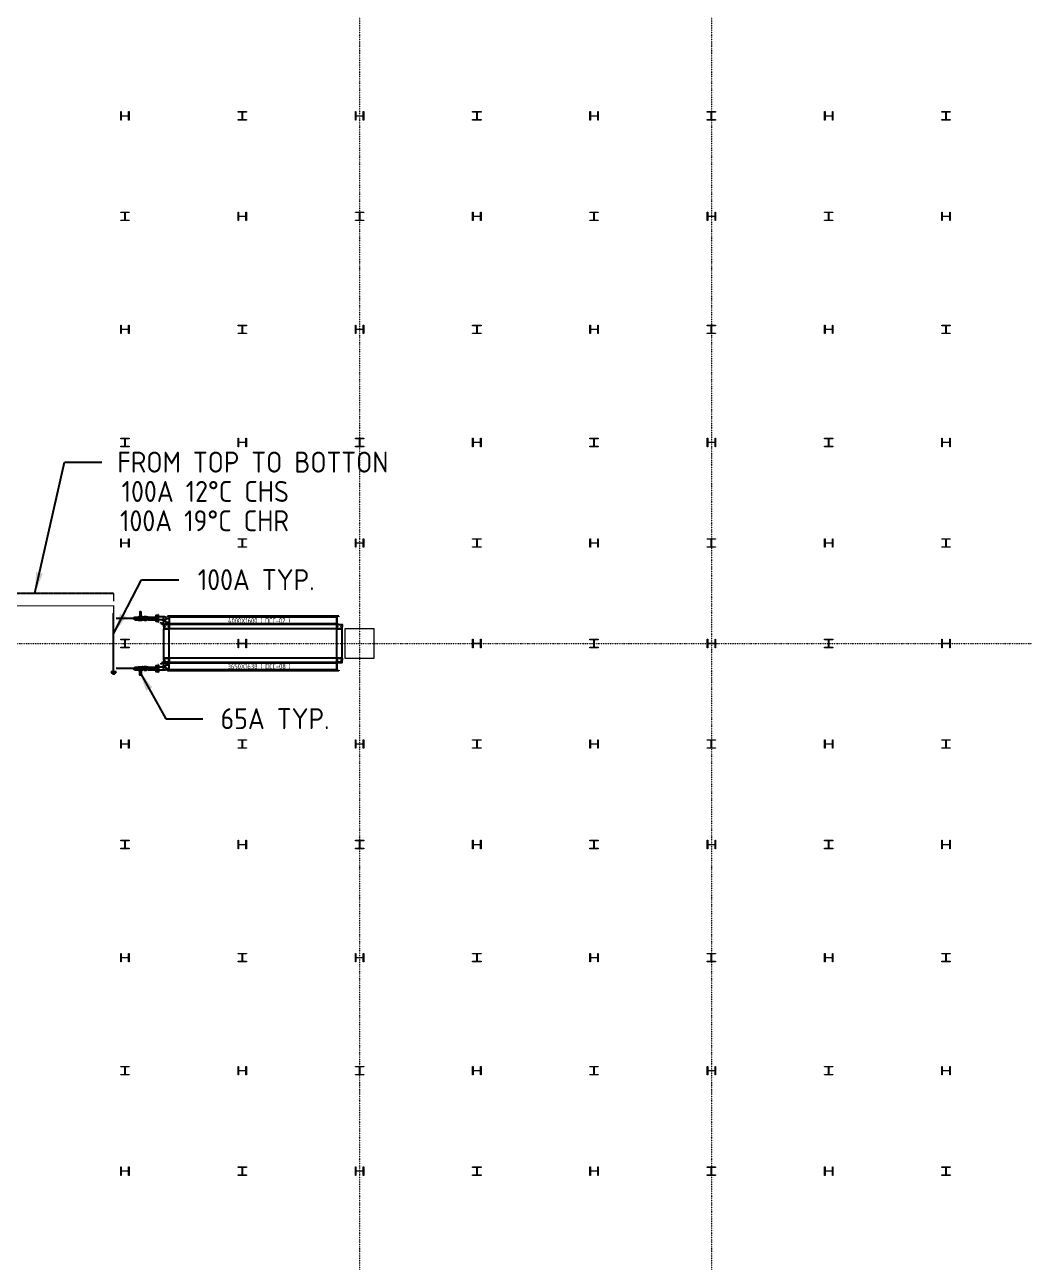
# Model space of a CAD drawing. Extents: x -32000 to 363140, y -29000 to 144266.
# Drawn here: x 151607 to 175468, y 15225 to 44775 of the extents above; entities that cross this region are included whole.
import ezdxf
from ezdxf.enums import TextEntityAlignment as Align

# ---------------------------------------------------------------- set-up
doc = ezdxf.new("R2010")
doc.units = 0
doc.header["$LTSCALE"] = 10
for name, pattern in [('H12PL25$0$JJP_三點線', [0.9, 0.3, -0.15, 0, -0.15, 0, -0.15, 0, -0.15]), ('XFM1P20-200k$0$CENTER', [2, 1.25, -0.25, 0.25, -0.25]), ('XFM1P20-200k$0$CENTER2', [1.125, 0.75, -0.125, 0.125, -0.125])]:
    doc.linetypes.add(name, pattern=pattern)
for name, color, linetype in [('H12PL25$0$S-COL', 252, 'Continuous'), ('H12PL25$0$S-GRID', 252, 'Continuous'), ('XFM1P20-200k$0$$0$M-PIPE-TEXT', 3, 'Continuous'), ('XFM1P20-200k$0$$0$M-PIPE-TEXT-ARROR', 91, 'Continuous'), ('XFM1P20-200k$0$M-PIPE-CHWR20', 110, 'Continuous'), ('XFM1P20-200k$0$M-PIPE-CHWR20_CL', 111, 'XFM1P20-200k$0$CENTER'), ('XFM1P20-200k$0$M-PIPE-CHWS12', 130, 'Continuous'), ('XFM1P20-200k$0$M-PIPE-CHWS12_CL', 132, 'XFM1P20-200k$0$CENTER2'), ('XFM1Q20-200k$0$12P7-M-SUP-DCC-L1', 7, 'Continuous'), ('XFM1Q20-200k$0$C-CDCC', 22, 'Continuous')]:
    doc.layers.add(name, color=color, linetype=linetype)
doc.styles.add('XFM1P20-200k$0$$0$aa-txt', font='isocp.shx', dxfattribs={"bigfont": 'chineset.shx'})
doc.styles.add('XFM1Q20-200k$0$aa-txt', font='isocp.shx', dxfattribs={"bigfont": 'chineset.shx'})
doc.dimstyles.new('XFM1P20-200k$0$$0$adim-200', dxfattribs={"dimscale": 200, "dimtxt": 0.3, "dimasz": 2.5, "dimexe": 0.1, "dimexo": 0.5, "dimgap": 0.15, "dimtad": 0, "dimdec": 4, "dimzin": 3, "dimdsep": 46, "dimtxsty": 'XFM1P20-200k$0$$0$aa-txt', "dimcen": 2.5, "dimclrd": 256, "dimclre": 256, "dimclrt": 256, "dimadec": 0, "dimazin": 0, "dimtfac": 1, "dimtdec": 4, "dimtmove": 0, "dimatfit": 3, "dimfxl": 1, "dimtolj": 1, "dimtzin": 0, "dimarcsym": 0})

# ---------------------------------------------------------------- blocks, each defined once
blk = doc.blocks.new('H12PL25')
at = {"layer": 'H12PL25$0$S-COL', "lineweight": 0, "flags": 128}
for points in [[(153900, 42700), (153912, 42700), (153912, 42617, 0.41421356), (153925, 42604), (154075, 42604, 0.41421356), (154088, 42617), (154088, 42700), (154100, 42700), (154100, 42500), (154088, 42500), (154088, 42583, 0.41421356), (154075, 42596), (153925, 42596, 0.41421356), (153912, 42583), (153912, 42500), (153900, 42500)], [(156700, 42500), (156700, 42512), (156783, 42512, 0.41421356), (156796, 42525), (156796, 42675, 0.41421356), (156783, 42688), (156700, 42688), (156700, 42700), (156900, 42700), (156900, 42688), (156817, 42688, 0.41421356), (156804, 42675), (156804, 42525, 0.41421356), (156817, 42512), (156900, 42512), (156900, 42500)], [(159500, 42700), (159512, 42700), (159512, 42617, 0.41421356), (159525, 42604), (159675, 42604, 0.41421356), (159688, 42617), (159688, 42700), (159700, 42700), (159700, 42500), (159688, 42500), (159688, 42583, 0.41421356), (159675, 42596), (159525, 42596, 0.41421356), (159512, 42583), (159512, 42500), (159500, 42500)], [(162300, 42500), (162300, 42512), (162383, 42512, 0.41421356), (162396, 42525), (162396, 42675, 0.41421356), (162383, 42688), (162300, 42688), (162300, 42700), (162500, 42700), (162500, 42688), (162417, 42688, 0.41421356), (162404, 42675), (162404, 42525, 0.41421356), (162417, 42512), (162500, 42512), (162500, 42500)], [(165100, 42700), (165112, 42700), (165112, 42617, 0.41421356), (165125, 42604), (165275, 42604, 0.41421356), (165288, 42617), (165288, 42700), (165300, 42700), (165300, 42500), (165288, 42500), (165288, 42583, 0.41421356), (165275, 42596), (165125, 42596, 0.41421356), (165112, 42583), (165112, 42500), (165100, 42500)], [(167900, 42500), (167900, 42512), (167983, 42512, 0.41421356), (167996, 42525), (167996, 42675, 0.41421356), (167983, 42688), (167900, 42688), (167900, 42700), (168100, 42700), (168100, 42688), (168017, 42688, 0.41421356), (168004, 42675), (168004, 42525, 0.41421356), (168017, 42512), (168100, 42512), (168100, 42500)], [(170700, 42700), (170712, 42700), (170712, 42617, 0.41421356), (170725, 42604), (170875, 42604, 0.41421356), (170888, 42617), (170888, 42700), (170900, 42700), (170900, 42500), (170888, 42500), (170888, 42583, 0.41421356), (170875, 42596), (170725, 42596, 0.41421356), (170712, 42583), (170712, 42500), (170700, 42500)], [(173500, 42500), (173500, 42512), (173583, 42512, 0.41421356), (173596, 42525), (173596, 42675, 0.41421356), (173583, 42688), (173500, 42688), (173500, 42700), (173700, 42700), (173700, 42688), (173617, 42688, 0.41421356), (173604, 42675), (173604, 42525, 0.41421356), (173617, 42512), (173700, 42512), (173700, 42500)], [(153900, 40100), (153900, 40112), (153983, 40112, 0.41421356), (153996, 40125), (153996, 40275, 0.41421356), (153983, 40288), (153900, 40288), (153900, 40300), (154100, 40300), (154100, 40288), (154017, 40288, 0.41421356), (154004, 40275), (154004, 40125, 0.41421356), (154017, 40112), (154100, 40112), (154100, 40100)], [(156700, 40300), (156712, 40300), (156712, 40217, 0.41421356), (156725, 40204), (156875, 40204, 0.41421356), (156888, 40217), (156888, 40300), (156900, 40300), (156900, 40100), (156888, 40100), (156888, 40183, 0.41421356), (156875, 40196), (156725, 40196, 0.41421356), (156712, 40183), (156712, 40100), (156700, 40100)], [(159500, 40100), (159500, 40112), (159583, 40112, 0.41421356), (159596, 40125), (159596, 40275, 0.41421356), (159583, 40288), (159500, 40288), (159500, 40300), (159700, 40300), (159700, 40288), (159617, 40288, 0.41421356), (159604, 40275), (159604, 40125, 0.41421356), (159617, 40112), (159700, 40112), (159700, 40100)], [(162300, 40300), (162312, 40300), (162312, 40217, 0.41421356), (162325, 40204), (162475, 40204, 0.41421356), (162488, 40217), (162488, 40300), (162500, 40300), (162500, 40100), (162488, 40100), (162488, 40183, 0.41421356), (162475, 40196), (162325, 40196, 0.41421356), (162312, 40183), (162312, 40100), (162300, 40100)], [(165100, 40100), (165100, 40112), (165183, 40112, 0.41421356), (165196, 40125), (165196, 40275, 0.41421356), (165183, 40288), (165100, 40288), (165100, 40300), (165300, 40300), (165300, 40288), (165217, 40288, 0.41421356), (165204, 40275), (165204, 40125, 0.41421356), (165217, 40112), (165300, 40112), (165300, 40100)], [(167900, 40300), (167912, 40300), (167912, 40217, 0.41421356), (167925, 40204), (168075, 40204, 0.41421356), (168088, 40217), (168088, 40300), (168100, 40300), (168100, 40100), (168088, 40100), (168088, 40183, 0.41421356), (168075, 40196), (167925, 40196, 0.41421356), (167912, 40183), (167912, 40100), (167900, 40100)], [(170700, 40100), (170700, 40112), (170783, 40112, 0.41421356), (170796, 40125), (170796, 40275, 0.41421356), (170783, 40288), (170700, 40288), (170700, 40300), (170900, 40300), (170900, 40288), (170817, 40288, 0.41421356), (170804, 40275), (170804, 40125, 0.41421356), (170817, 40112), (170900, 40112), (170900, 40100)], [(173500, 40300), (173512, 40300), (173512, 40217, 0.41421356), (173525, 40204), (173675, 40204, 0.41421356), (173688, 40217), (173688, 40300), (173700, 40300), (173700, 40100), (173688, 40100), (173688, 40183, 0.41421356), (173675, 40196), (173525, 40196, 0.41421356), (173512, 40183), (173512, 40100), (173500, 40100)], [(153900, 37600), (153912, 37600), (153912, 37517, 0.41421356), (153925, 37504), (154075, 37504, 0.41421356), (154088, 37517), (154088, 37600), (154100, 37600), (154100, 37400), (154088, 37400), (154088, 37483, 0.41421356), (154075, 37496), (153925, 37496, 0.41421356), (153912, 37483), (153912, 37400), (153900, 37400)], [(156700, 37400), (156700, 37412), (156783, 37412, 0.41421356), (156796, 37425), (156796, 37575, 0.41421356), (156783, 37588), (156700, 37588), (156700, 37600), (156900, 37600), (156900, 37588), (156817, 37588, 0.41421356), (156804, 37575), (156804, 37425, 0.41421356), (156817, 37412), (156900, 37412), (156900, 37400)], [(159500, 37600), (159512, 37600), (159512, 37517, 0.41421356), (159525, 37504), (159675, 37504, 0.41421356), (159688, 37517), (159688, 37600), (159700, 37600), (159700, 37400), (159688, 37400), (159688, 37483, 0.41421356), (159675, 37496), (159525, 37496, 0.41421356), (159512, 37483), (159512, 37400), (159500, 37400)], [(162300, 37400), (162300, 37412), (162383, 37412, 0.41421356), (162396, 37425), (162396, 37575, 0.41421356), (162383, 37588), (162300, 37588), (162300, 37600), (162500, 37600), (162500, 37588), (162417, 37588, 0.41421356), (162404, 37575), (162404, 37425, 0.41421356), (162417, 37412), (162500, 37412), (162500, 37400)], [(165100, 37600), (165112, 37600), (165112, 37517, 0.41421356), (165125, 37504), (165275, 37504, 0.41421356), (165288, 37517), (165288, 37600), (165300, 37600), (165300, 37400), (165288, 37400), (165288, 37483, 0.41421356), (165275, 37496), (165125, 37496, 0.41421356), (165112, 37483), (165112, 37400), (165100, 37400)], [(167900, 37400), (167900, 37412), (167983, 37412, 0.41421356), (167996, 37425), (167996, 37575, 0.41421356), (167983, 37588), (167900, 37588), (167900, 37600), (168100, 37600), (168100, 37588), (168017, 37588, 0.41421356), (168004, 37575), (168004, 37425, 0.41421356), (168017, 37412), (168100, 37412), (168100, 37400)], [(170700, 37600), (170712, 37600), (170712, 37517, 0.41421356), (170725, 37504), (170875, 37504, 0.41421356), (170888, 37517), (170888, 37600), (170900, 37600), (170900, 37400), (170888, 37400), (170888, 37483, 0.41421356), (170875, 37496), (170725, 37496, 0.41421356), (170712, 37483), (170712, 37400), (170700, 37400)], [(173500, 37400), (173500, 37412), (173583, 37412, 0.41421356), (173596, 37425), (173596, 37575, 0.41421356), (173583, 37588), (173500, 37588), (173500, 37600), (173700, 37600), (173700, 37588), (173617, 37588, 0.41421356), (173604, 37575), (173604, 37425, 0.41421356), (173617, 37412), (173700, 37412), (173700, 37400)], [(153900, 34700), (153900, 34712), (153983, 34712, 0.41421356), (153996, 34725), (153996, 34875, 0.41421356), (153983, 34888), (153900, 34888), (153900, 34900), (154100, 34900), (154100, 34888), (154017, 34888, 0.41421356), (154004, 34875), (154004, 34725, 0.41421356), (154017, 34712), (154100, 34712), (154100, 34700)], [(156700, 34900), (156712, 34900), (156712, 34817, 0.41421356), (156725, 34804), (156875, 34804, 0.41421356), (156888, 34817), (156888, 34900), (156900, 34900), (156900, 34700), (156888, 34700), (156888, 34783, 0.41421356), (156875, 34796), (156725, 34796, 0.41421356), (156712, 34783), (156712, 34700), (156700, 34700)], [(159500, 34700), (159500, 34712), (159583, 34712, 0.41421356), (159596, 34725), (159596, 34875, 0.41421356), (159583, 34888), (159500, 34888), (159500, 34900), (159700, 34900), (159700, 34888), (159617, 34888, 0.41421356), (159604, 34875), (159604, 34725, 0.41421356), (159617, 34712), (159700, 34712), (159700, 34700)], [(162300, 34900), (162312, 34900), (162312, 34817, 0.41421356), (162325, 34804), (162475, 34804, 0.41421356), (162488, 34817), (162488, 34900), (162500, 34900), (162500, 34700), (162488, 34700), (162488, 34783, 0.41421356), (162475, 34796), (162325, 34796, 0.41421356), (162312, 34783), (162312, 34700), (162300, 34700)], [(165100, 34700), (165100, 34712), (165183, 34712, 0.41421356), (165196, 34725), (165196, 34875, 0.41421356), (165183, 34888), (165100, 34888), (165100, 34900), (165300, 34900), (165300, 34888), (165217, 34888, 0.41421356), (165204, 34875), (165204, 34725, 0.41421356), (165217, 34712), (165300, 34712), (165300, 34700)], [(167900, 34900), (167912, 34900), (167912, 34817, 0.41421356), (167925, 34804), (168075, 34804, 0.41421356), (168088, 34817), (168088, 34900), (168100, 34900), (168100, 34700), (168088, 34700), (168088, 34783, 0.41421356), (168075, 34796), (167925, 34796, 0.41421356), (167912, 34783), (167912, 34700), (167900, 34700)], [(170700, 34700), (170700, 34712), (170783, 34712, 0.41421356), (170796, 34725), (170796, 34875, 0.41421356), (170783, 34888), (170700, 34888), (170700, 34900), (170900, 34900), (170900, 34888), (170817, 34888, 0.41421356), (170804, 34875), (170804, 34725, 0.41421356), (170817, 34712), (170900, 34712), (170900, 34700)], [(173500, 34900), (173512, 34900), (173512, 34817, 0.41421356), (173525, 34804), (173675, 34804, 0.41421356), (173688, 34817), (173688, 34900), (173700, 34900), (173700, 34700), (173688, 34700), (173688, 34783, 0.41421356), (173675, 34796), (173525, 34796, 0.41421356), (173512, 34783), (173512, 34700), (173500, 34700)], [(153900, 32500), (153912, 32500), (153912, 32417, 0.41421356), (153925, 32404), (154075, 32404, 0.41421356), (154088, 32417), (154088, 32500), (154100, 32500), (154100, 32300), (154088, 32300), (154088, 32383, 0.41421356), (154075, 32396), (153925, 32396, 0.41421356), (153912, 32383), (153912, 32300), (153900, 32300)], [(156700, 32300), (156700, 32312), (156783, 32312, 0.41421356), (156796, 32325), (156796, 32475, 0.41421356), (156783, 32488), (156700, 32488), (156700, 32500), (156900, 32500), (156900, 32488), (156817, 32488, 0.41421356), (156804, 32475), (156804, 32325, 0.41421356), (156817, 32312), (156900, 32312), (156900, 32300)], [(159500, 32500), (159512, 32500), (159512, 32417, 0.41421356), (159525, 32404), (159675, 32404, 0.41421356), (159688, 32417), (159688, 32500), (159700, 32500), (159700, 32300), (159688, 32300), (159688, 32383, 0.41421356), (159675, 32396), (159525, 32396, 0.41421356), (159512, 32383), (159512, 32300), (159500, 32300)], [(162300, 32300), (162300, 32312), (162383, 32312, 0.41421356), (162396, 32325), (162396, 32475, 0.41421356), (162383, 32488), (162300, 32488), (162300, 32500), (162500, 32500), (162500, 32488), (162417, 32488, 0.41421356), (162404, 32475), (162404, 32325, 0.41421356), (162417, 32312), (162500, 32312), (162500, 32300)], [(165100, 32500), (165112, 32500), (165112, 32417, 0.41421356), (165125, 32404), (165275, 32404, 0.41421356), (165288, 32417), (165288, 32500), (165300, 32500), (165300, 32300), (165288, 32300), (165288, 32383, 0.41421356), (165275, 32396), (165125, 32396, 0.41421356), (165112, 32383), (165112, 32300), (165100, 32300)], [(167900, 32300), (167900, 32312), (167983, 32312, 0.41421356), (167996, 32325), (167996, 32475, 0.41421356), (167983, 32488), (167900, 32488), (167900, 32500), (168100, 32500), (168100, 32488), (168017, 32488, 0.41421356), (168004, 32475), (168004, 32325, 0.41421356), (168017, 32312), (168100, 32312), (168100, 32300)], [(170700, 32500), (170712, 32500), (170712, 32417, 0.41421356), (170725, 32404), (170875, 32404, 0.41421356), (170888, 32417), (170888, 32500), (170900, 32500), (170900, 32300), (170888, 32300), (170888, 32383, 0.41421356), (170875, 32396), (170725, 32396, 0.41421356), (170712, 32383), (170712, 32300), (170700, 32300)], [(173500, 32300), (173500, 32312), (173583, 32312, 0.41421356), (173596, 32325), (173596, 32475, 0.41421356), (173583, 32488), (173500, 32488), (173500, 32500), (173700, 32500), (173700, 32488), (173617, 32488, 0.41421356), (173604, 32475), (173604, 32325, 0.41421356), (173617, 32312), (173700, 32312), (173700, 32300)], [(153900, 29900), (153900, 29912), (153983, 29912, 0.41421356), (153996, 29925), (153996, 30075, 0.41421356), (153983, 30088), (153900, 30088), (153900, 30100), (154100, 30100), (154100, 30088), (154017, 30088, 0.41421356), (154004, 30075), (154004, 29925, 0.41421356), (154017, 29912), (154100, 29912), (154100, 29900)], [(156700, 30100), (156712, 30100), (156712, 30017, 0.41421356), (156725, 30004), (156875, 30004, 0.41421356), (156888, 30017), (156888, 30100), (156900, 30100), (156900, 29900), (156888, 29900), (156888, 29983, 0.41421356), (156875, 29996), (156725, 29996, 0.41421356), (156712, 29983), (156712, 29900), (156700, 29900)], [(162300, 30100), (162312, 30100), (162312, 30017, 0.41421356), (162325, 30004), (162475, 30004, 0.41421356), (162488, 30017), (162488, 30100), (162500, 30100), (162500, 29900), (162488, 29900), (162488, 29983, 0.41421356), (162475, 29996), (162325, 29996, 0.41421356), (162312, 29983), (162312, 29900), (162300, 29900)], [(165100, 29900), (165100, 29912), (165183, 29912, 0.41421356), (165196, 29925), (165196, 30075, 0.41421356), (165183, 30088), (165100, 30088), (165100, 30100), (165300, 30100), (165300, 30088), (165217, 30088, 0.41421356), (165204, 30075), (165204, 29925, 0.41421356), (165217, 29912), (165300, 29912), (165300, 29900)], [(167900, 30100), (167912, 30100), (167912, 30017, 0.41421356), (167925, 30004), (168075, 30004, 0.41421356), (168088, 30017), (168088, 30100), (168100, 30100), (168100, 29900), (168088, 29900), (168088, 29983, 0.41421356), (168075, 29996), (167925, 29996, 0.41421356), (167912, 29983), (167912, 29900), (167900, 29900)], [(170700, 29900), (170700, 29912), (170783, 29912, 0.41421356), (170796, 29925), (170796, 30075, 0.41421356), (170783, 30088), (170700, 30088), (170700, 30100), (170900, 30100), (170900, 30088), (170817, 30088, 0.41421356), (170804, 30075), (170804, 29925, 0.41421356), (170817, 29912), (170900, 29912), (170900, 29900)], [(173500, 30100), (173512, 30100), (173512, 30017, 0.41421356), (173525, 30004), (173675, 30004, 0.41421356), (173688, 30017), (173688, 30100), (173700, 30100), (173700, 29900), (173688, 29900), (173688, 29983, 0.41421356), (173675, 29996), (173525, 29996, 0.41421356), (173512, 29983), (173512, 29900), (173500, 29900)], [(153900, 27700), (153912, 27700), (153912, 27617, 0.41421356), (153925, 27604), (154075, 27604, 0.41421356), (154088, 27617), (154088, 27700), (154100, 27700), (154100, 27500), (154088, 27500), (154088, 27583, 0.41421356), (154075, 27596), (153925, 27596, 0.41421356), (153912, 27583), (153912, 27500), (153900, 27500)], [(156700, 27500), (156700, 27512), (156783, 27512, 0.41421356), (156796, 27525), (156796, 27675, 0.41421356), (156783, 27688), (156700, 27688), (156700, 27700), (156900, 27700), (156900, 27688), (156817, 27688, 0.41421356), (156804, 27675), (156804, 27525, 0.41421356), (156817, 27512), (156900, 27512), (156900, 27500)], [(159500, 27700), (159512, 27700), (159512, 27617, 0.41421356), (159525, 27604), (159675, 27604, 0.41421356), (159688, 27617), (159688, 27700), (159700, 27700), (159700, 27500), (159688, 27500), (159688, 27583, 0.41421356), (159675, 27596), (159525, 27596, 0.41421356), (159512, 27583), (159512, 27500), (159500, 27500)], [(162300, 27500), (162300, 27512), (162383, 27512, 0.41421356), (162396, 27525), (162396, 27675, 0.41421356), (162383, 27688), (162300, 27688), (162300, 27700), (162500, 27700), (162500, 27688), (162417, 27688, 0.41421356), (162404, 27675), (162404, 27525, 0.41421356), (162417, 27512), (162500, 27512), (162500, 27500)], [(165100, 27700), (165112, 27700), (165112, 27617, 0.41421356), (165125, 27604), (165275, 27604, 0.41421356), (165288, 27617), (165288, 27700), (165300, 27700), (165300, 27500), (165288, 27500), (165288, 27583, 0.41421356), (165275, 27596), (165125, 27596, 0.41421356), (165112, 27583), (165112, 27500), (165100, 27500)], [(167900, 27500), (167900, 27512), (167983, 27512, 0.41421356), (167996, 27525), (167996, 27675, 0.41421356), (167983, 27688), (167900, 27688), (167900, 27700), (168100, 27700), (168100, 27688), (168017, 27688, 0.41421356), (168004, 27675), (168004, 27525, 0.41421356), (168017, 27512), (168100, 27512), (168100, 27500)], [(170700, 27700), (170712, 27700), (170712, 27617, 0.41421356), (170725, 27604), (170875, 27604, 0.41421356), (170888, 27617), (170888, 27700), (170900, 27700), (170900, 27500), (170888, 27500), (170888, 27583, 0.41421356), (170875, 27596), (170725, 27596, 0.41421356), (170712, 27583), (170712, 27500), (170700, 27500)], [(173500, 27500), (173500, 27512), (173583, 27512, 0.41421356), (173596, 27525), (173596, 27675, 0.41421356), (173583, 27688), (173500, 27688), (173500, 27700), (173700, 27700), (173700, 27688), (173617, 27688, 0.41421356), (173604, 27675), (173604, 27525, 0.41421356), (173617, 27512), (173700, 27512), (173700, 27500)], [(153900, 25100), (153900, 25112), (153983, 25112, 0.41421356), (153996, 25125), (153996, 25275, 0.41421356), (153983, 25288), (153900, 25288), (153900, 25300), (154100, 25300), (154100, 25288), (154017, 25288, 0.41421356), (154004, 25275), (154004, 25125, 0.41421356), (154017, 25112), (154100, 25112), (154100, 25100)], [(156700, 25300), (156712, 25300), (156712, 25217, 0.41421356), (156725, 25204), (156875, 25204, 0.41421356), (156888, 25217), (156888, 25300), (156900, 25300), (156900, 25100), (156888, 25100), (156888, 25183, 0.41421356), (156875, 25196), (156725, 25196, 0.41421356), (156712, 25183), (156712, 25100), (156700, 25100)], [(159500, 25100), (159500, 25112), (159583, 25112, 0.41421356), (159596, 25125), (159596, 25275, 0.41421356), (159583, 25288), (159500, 25288), (159500, 25300), (159700, 25300), (159700, 25288), (159617, 25288, 0.41421356), (159604, 25275), (159604, 25125, 0.41421356), (159617, 25112), (159700, 25112), (159700, 25100)], [(162300, 25300), (162312, 25300), (162312, 25217, 0.41421356), (162325, 25204), (162475, 25204, 0.41421356), (162488, 25217), (162488, 25300), (162500, 25300), (162500, 25100), (162488, 25100), (162488, 25183, 0.41421356), (162475, 25196), (162325, 25196, 0.41421356), (162312, 25183), (162312, 25100), (162300, 25100)], [(165100, 25100), (165100, 25112), (165183, 25112, 0.41421356), (165196, 25125), (165196, 25275, 0.41421356), (165183, 25288), (165100, 25288), (165100, 25300), (165300, 25300), (165300, 25288), (165217, 25288, 0.41421356), (165204, 25275), (165204, 25125, 0.41421356), (165217, 25112), (165300, 25112), (165300, 25100)], [(167900, 25300), (167912, 25300), (167912, 25217, 0.41421356), (167925, 25204), (168075, 25204, 0.41421356), (168088, 25217), (168088, 25300), (168100, 25300), (168100, 25100), (168088, 25100), (168088, 25183, 0.41421356), (168075, 25196), (167925, 25196, 0.41421356), (167912, 25183), (167912, 25100), (167900, 25100)], [(170700, 25100), (170700, 25112), (170783, 25112, 0.41421356), (170796, 25125), (170796, 25275, 0.41421356), (170783, 25288), (170700, 25288), (170700, 25300), (170900, 25300), (170900, 25288), (170817, 25288, 0.41421356), (170804, 25275), (170804, 25125, 0.41421356), (170817, 25112), (170900, 25112), (170900, 25100)], [(173500, 25300), (173512, 25300), (173512, 25217, 0.41421356), (173525, 25204), (173675, 25204, 0.41421356), (173688, 25217), (173688, 25300), (173700, 25300), (173700, 25100), (173688, 25100), (173688, 25183, 0.41421356), (173675, 25196), (173525, 25196, 0.41421356), (173512, 25183), (173512, 25100), (173500, 25100)], [(153900, 22600), (153912, 22600), (153912, 22517, 0.41421356), (153925, 22504), (154075, 22504, 0.41421356), (154088, 22517), (154088, 22600), (154100, 22600), (154100, 22400), (154088, 22400), (154088, 22483, 0.41421356), (154075, 22496), (153925, 22496, 0.41421356), (153912, 22483), (153912, 22400), (153900, 22400)], [(156700, 22400), (156700, 22412), (156783, 22412, 0.41421356), (156796, 22425), (156796, 22575, 0.41421356), (156783, 22588), (156700, 22588), (156700, 22600), (156900, 22600), (156900, 22588), (156817, 22588, 0.41421356), (156804, 22575), (156804, 22425, 0.41421356), (156817, 22412), (156900, 22412), (156900, 22400)], [(159500, 22600), (159512, 22600), (159512, 22517, 0.41421356), (159525, 22504), (159675, 22504, 0.41421356), (159688, 22517), (159688, 22600), (159700, 22600), (159700, 22400), (159688, 22400), (159688, 22483, 0.41421356), (159675, 22496), (159525, 22496, 0.41421356), (159512, 22483), (159512, 22400), (159500, 22400)], [(162300, 22400), (162300, 22412), (162383, 22412, 0.41421356), (162396, 22425), (162396, 22575, 0.41421356), (162383, 22588), (162300, 22588), (162300, 22600), (162500, 22600), (162500, 22588), (162417, 22588, 0.41421356), (162404, 22575), (162404, 22425, 0.41421356), (162417, 22412), (162500, 22412), (162500, 22400)], [(165100, 22600), (165112, 22600), (165112, 22517, 0.41421356), (165125, 22504), (165275, 22504, 0.41421356), (165288, 22517), (165288, 22600), (165300, 22600), (165300, 22400), (165288, 22400), (165288, 22483, 0.41421356), (165275, 22496), (165125, 22496, 0.41421356), (165112, 22483), (165112, 22400), (165100, 22400)], [(167900, 22400), (167900, 22412), (167983, 22412, 0.41421356), (167996, 22425), (167996, 22575, 0.41421356), (167983, 22588), (167900, 22588), (167900, 22600), (168100, 22600), (168100, 22588), (168017, 22588, 0.41421356), (168004, 22575), (168004, 22425, 0.41421356), (168017, 22412), (168100, 22412), (168100, 22400)], [(170700, 22600), (170712, 22600), (170712, 22517, 0.41421356), (170725, 22504), (170875, 22504, 0.41421356), (170888, 22517), (170888, 22600), (170900, 22600), (170900, 22400), (170888, 22400), (170888, 22483, 0.41421356), (170875, 22496), (170725, 22496, 0.41421356), (170712, 22483), (170712, 22400), (170700, 22400)], [(173500, 22400), (173500, 22412), (173583, 22412, 0.41421356), (173596, 22425), (173596, 22575, 0.41421356), (173583, 22588), (173500, 22588), (173500, 22600), (173700, 22600), (173700, 22588), (173617, 22588, 0.41421356), (173604, 22575), (173604, 22425, 0.41421356), (173617, 22412), (173700, 22412), (173700, 22400)], [(153900, 19700), (153900, 19712), (153983, 19712, 0.41421356), (153996, 19725), (153996, 19875, 0.41421356), (153983, 19888), (153900, 19888), (153900, 19900), (154100, 19900), (154100, 19888), (154017, 19888, 0.41421356), (154004, 19875), (154004, 19725, 0.41421356), (154017, 19712), (154100, 19712), (154100, 19700)], [(156700, 19900), (156712, 19900), (156712, 19817, 0.41421356), (156725, 19804), (156875, 19804, 0.41421356), (156888, 19817), (156888, 19900), (156900, 19900), (156900, 19700), (156888, 19700), (156888, 19783, 0.41421356), (156875, 19796), (156725, 19796, 0.41421356), (156712, 19783), (156712, 19700), (156700, 19700)], [(159500, 19700), (159500, 19712), (159583, 19712, 0.41421356), (159596, 19725), (159596, 19875, 0.41421356), (159583, 19888), (159500, 19888), (159500, 19900), (159700, 19900), (159700, 19888), (159617, 19888, 0.41421356), (159604, 19875), (159604, 19725, 0.41421356), (159617, 19712), (159700, 19712), (159700, 19700)], [(162300, 19900), (162312, 19900), (162312, 19817, 0.41421356), (162325, 19804), (162475, 19804, 0.41421356), (162488, 19817), (162488, 19900), (162500, 19900), (162500, 19700), (162488, 19700), (162488, 19783, 0.41421356), (162475, 19796), (162325, 19796, 0.41421356), (162312, 19783), (162312, 19700), (162300, 19700)], [(165100, 19700), (165100, 19712), (165183, 19712, 0.41421356), (165196, 19725), (165196, 19875, 0.41421356), (165183, 19888), (165100, 19888), (165100, 19900), (165300, 19900), (165300, 19888), (165217, 19888, 0.41421356), (165204, 19875), (165204, 19725, 0.41421356), (165217, 19712), (165300, 19712), (165300, 19700)], [(167900, 19900), (167912, 19900), (167912, 19817, 0.41421356), (167925, 19804), (168075, 19804, 0.41421356), (168088, 19817), (168088, 19900), (168100, 19900), (168100, 19700), (168088, 19700), (168088, 19783, 0.41421356), (168075, 19796), (167925, 19796, 0.41421356), (167912, 19783), (167912, 19700), (167900, 19700)], [(170700, 19700), (170700, 19712), (170783, 19712, 0.41421356), (170796, 19725), (170796, 19875, 0.41421356), (170783, 19888), (170700, 19888), (170700, 19900), (170900, 19900), (170900, 19888), (170817, 19888, 0.41421356), (170804, 19875), (170804, 19725, 0.41421356), (170817, 19712), (170900, 19712), (170900, 19700)], [(173500, 19900), (173512, 19900), (173512, 19817, 0.41421356), (173525, 19804), (173675, 19804, 0.41421356), (173688, 19817), (173688, 19900), (173700, 19900), (173700, 19700), (173688, 19700), (173688, 19783, 0.41421356), (173675, 19796), (173525, 19796, 0.41421356), (173512, 19783), (173512, 19700), (173500, 19700)], [(153900, 17500), (153912, 17500), (153912, 17417, 0.41421356), (153925, 17404), (154075, 17404, 0.41421356), (154088, 17417), (154088, 17500), (154100, 17500), (154100, 17300), (154088, 17300), (154088, 17383, 0.41421356), (154075, 17396), (153925, 17396, 0.41421356), (153912, 17383), (153912, 17300), (153900, 17300)], [(156700, 17300), (156700, 17312), (156783, 17312, 0.41421356), (156796, 17325), (156796, 17475, 0.41421356), (156783, 17488), (156700, 17488), (156700, 17500), (156900, 17500), (156900, 17488), (156817, 17488, 0.41421356), (156804, 17475), (156804, 17325, 0.41421356), (156817, 17312), (156900, 17312), (156900, 17300)], [(159500, 17500), (159512, 17500), (159512, 17417, 0.41421356), (159525, 17404), (159675, 17404, 0.41421356), (159688, 17417), (159688, 17500), (159700, 17500), (159700, 17300), (159688, 17300), (159688, 17383, 0.41421356), (159675, 17396), (159525, 17396, 0.41421356), (159512, 17383), (159512, 17300), (159500, 17300)], [(162300, 17300), (162300, 17312), (162383, 17312, 0.41421356), (162396, 17325), (162396, 17475, 0.41421356), (162383, 17488), (162300, 17488), (162300, 17500), (162500, 17500), (162500, 17488), (162417, 17488, 0.41421356), (162404, 17475), (162404, 17325, 0.41421356), (162417, 17312), (162500, 17312), (162500, 17300)], [(165100, 17500), (165112, 17500), (165112, 17417, 0.41421356), (165125, 17404), (165275, 17404, 0.41421356), (165288, 17417), (165288, 17500), (165300, 17500), (165300, 17300), (165288, 17300), (165288, 17383, 0.41421356), (165275, 17396), (165125, 17396, 0.41421356), (165112, 17383), (165112, 17300), (165100, 17300)], [(167900, 17300), (167900, 17312), (167983, 17312, 0.41421356), (167996, 17325), (167996, 17475, 0.41421356), (167983, 17488), (167900, 17488), (167900, 17500), (168100, 17500), (168100, 17488), (168017, 17488, 0.41421356), (168004, 17475), (168004, 17325, 0.41421356), (168017, 17312), (168100, 17312), (168100, 17300)], [(170700, 17500), (170712, 17500), (170712, 17417, 0.41421356), (170725, 17404), (170875, 17404, 0.41421356), (170888, 17417), (170888, 17500), (170900, 17500), (170900, 17300), (170888, 17300), (170888, 17383, 0.41421356), (170875, 17396), (170725, 17396, 0.41421356), (170712, 17383), (170712, 17300), (170700, 17300)], [(173500, 17300), (173500, 17312), (173583, 17312, 0.41421356), (173596, 17325), (173596, 17475, 0.41421356), (173583, 17488), (173500, 17488), (173500, 17500), (173700, 17500), (173700, 17488), (173617, 17488, 0.41421356), (173604, 17475), (173604, 17325, 0.41421356), (173617, 17312), (173700, 17312), (173700, 17300)]]:
    blk.add_lwpolyline(points, format="xyb", close=True, dxfattribs=at)
blk.add_lwpolyline([(159250, 29650), (159950, 29650), (159950, 30350), (159250, 30350)], close=True, dxfattribs=at)
at = {"layer": 'H12PL25$0$S-GRID', "linetype": 'H12PL25$0$JJP_三點線', "lineweight": 0}
for p, q in [((159600, 128250), (159600, -28000)), ((168000, 128250), (168000, -28000)), ((-29000, 30000), (289600, 30000))]:
    blk.add_line(p, q, dxfattribs=at)
blk = doc.blocks.new('XFM1Q20-200k$0$A$C858cf4fa')
at = {"layer": 'XFM1Q20-200k$0$C-CDCC'}
for p, q in [((-149, 62), (-149, 237)), ((-131, 237), (-149, 237)), ((-131, 62), (-149, 62)), ((-131, 62), (-131, 237)), ((22, 186), (-131, 186)), ((20, 113), (-131, 113)), ((11, 16), (-87, 42)), ((31, 86), (-68, 113)), ((-55, 0), (-55, 10)), ((4176, 0), (-55, 0)), ((59, 155), (125, 155)), ((59, 143), (125, 143)), ((59, 57), (125, 57)), ((59, 45), (125, 45)), ((85, 200), (85, 190)), ((4176, 200), (85, 200)), ((125, 200), (125, 0)), ((4126, 180), (125, 180)), ((4126, 20), (125, 20)), ((4126, 200), (4126, 0)), ((4126, 200), (4126, 0)), ((4126, 36), (4126, 164)), ((4176, 190), (4176, 200)), ((4176, 10), (4176, 0))]:
    blk.add_line(p, q, dxfattribs=at)
for centre in [(22, 149), (22, 51)]:
    blk.add_circle(centre, 36.5, dxfattribs=at)
at = {"layer": 'XFM1Q20-200k$0$C-CDCC', "style": 'XFM1Q20-200k$0$aa-txt', "width": 0.8}
blk.add_text('4000X1600 ( DCC-02 )', height=125, dxfattribs=at).set_placement((2270, 96), align=Align.MIDDLE)
blk = doc.blocks.new('XFM1Q20-200k$0$A$Cb56c667e')
at = {"layer": 'XFM1Q20-200k$0$12P7-M-SUP-DCC-L1'}
for points in [[(46, 135), (0, 116), (47, 0), (93, 19), (86, 37), (83, 36), (89, 20), (49, 4), (4, 114), (45, 130), (51, 115), (54, 116)], [(46, 135), (93, 153), (140, 37), (93, 19), (86, 37), (89, 38), (95, 23), (135, 39), (91, 149), (51, 133), (57, 117), (54, 116)]]:
    blk.add_lwpolyline(points, close=True, dxfattribs=at)
blk = doc.blocks.new('XFM1Q20-200k$0$A$Cc676ecaf')
at = {"layer": 'XFM1Q20-200k$0$12P7-M-SUP-DCC-L1'}
for p, q in [((231340, 29650), (227339, 29650)), ((231340, 29550), (227339, 29550))]:
    blk.add_line(p, q, dxfattribs=at)
at = {"layer": 'XFM1Q20-200k$0$C-CDCC'}
for p, q in [((231390, 29550), (227159, 29550)), ((231340, 29350), (231340, 29550)), ((231340, 29350), (231340, 29550)), ((231390, 29540), (231390, 29550)), ((227065, 29488), (227065, 29313)), ((227083, 29488), (227065, 29488)), ((227083, 29313), (227065, 29313)), ((227083, 29488), (227083, 29313)), ((227234, 29437), (227083, 29437)), ((227236, 29364), (227083, 29364)), ((227225, 29534), (227127, 29508)), ((227245, 29464), (227146, 29437)), ((227159, 29550), (227159, 29540)), ((227273, 29505), (227339, 29505)), ((227273, 29493), (227339, 29493)), ((227273, 29407), (227339, 29407)), ((227273, 29395), (227339, 29395)), ((227299, 29350), (227299, 29360)), ((231390, 29350), (227299, 29350)), ((227339, 29350), (227339, 29550)), ((231340, 29530), (227339, 29530)), ((231340, 29370), (227339, 29370)), ((231340, 29514), (231340, 29386)), ((231390, 29360), (231390, 29350))]:
    blk.add_line(p, q, dxfattribs=at)
for centre in [(227236, 29499), (227236, 29401)]:
    blk.add_circle(centre, 36.5, dxfattribs=at)
at = {"xscale": -0.9999999999999999, "rotation": 112.0000000000001}
for p in [(227321, 29693), (231447, 29693)]:
    blk.add_blockref('XFM1Q20-200k$0$A$Cb56c667e', p, dxfattribs=at)
at = {"layer": 'XFM1Q20-200k$0$C-CDCC', "style": 'XFM1Q20-200k$0$aa-txt', "width": 0.8}
blk.add_text('3650X1638 ( DCC-08 )', height=125, dxfattribs=at).set_placement((229484, 29454), align=Align.MIDDLE)
blk = doc.blocks.new('XFM1Q20-200k')
at = {"layer": 'XFM1Q20-200k$0$12P7-M-SUP-DCC-L1'}
for p, q in [((159057, 30450), (155056, 30450)), ((154931, 29650), (154931, 30350)), ((155056, 29650), (155056, 30350)), ((159057, 30350), (155056, 30350)), ((159057, 29650), (159057, 30350)), ((159182, 29650), (159182, 30350))]:
    blk.add_line(p, q, dxfattribs=at)
for name, p in [('XFM1Q20-200k$0$A$C858cf4fa', (154931, 30450)), ('XFM1Q20-200k$0$A$Cc676ecaf', (-72283, 0))]:
    blk.add_blockref(name, p)
at = {"rotation": 68.000000000014}
for p in [(155038, 30307), (159164, 30307)]:
    blk.add_blockref('XFM1Q20-200k$0$A$Cb56c667e', p, dxfattribs=at)
blk = doc.blocks.new('XFM1P20-200k$0$0BV-50')
for p, q in [((0, -3.1), (0, 2.9)), ((0.3, 3.9), (1.8, 3.9)), ((0.3, 2), (1.8, 2)), ((3.3, 3.7), (2, 3.7)), ((2, -3.9), (2, 3.7)), ((3.4, -4.4), (3.4, 4.1)), ((7.1, 4.2), (3.5, 4.2)), ((5, -2.8), (5, 1.9)), ((7, 2.4), (5.4, 2.4)), ((7.1, 2.4), (7.1, 4.3)), ((8.9, 4.4), (7.2, 4.4)), ((7.4, -2.8), (7.4, 1.9)), ((9, -4.6), (9, 4.3)), ((9.4, 4.4), (9.1, 4.4)), ((9.5, -4.6), (9.5, 4.3)), ((11.3, 3.9), (9.5, 3.9)), ((11.3, 2), (9.5, 2)), ((11.5, -3.1), (11.5, 2.9)), ((0.3, -2.2), (1.8, -2.2)), ((0.3, -4.1), (1.8, -4.1)), ((3.3, -3.9), (2, -3.9)), ((4.8, -4.5), (3.5, -4.5)), ((7.6, -5.4), (4.8, -5.4)), ((8.9, -4.7), (7.6, -4.7)), ((9.4, -4.7), (9.1, -4.7)), ((11.3, -2.2), (9.5, -2.2)), ((11.3, -4.1), (9.5, -4.1))]:
    blk.add_line(p, q)
blk.add_lwpolyline([(6.2, -1.1), (5.3, -0.6), (5.3, 0.4), (6.2, 0.9), (7.1, 0.4), (7.1, -0.6)], close=True)
blk.add_lwpolyline([(5.3, -15.9), (7.1, -15.9, 0.414214), (7.6, -15.5), (7.6, -2.8), (4.8, -2.8), (4.8, -15.5, 0.414214)], format="xyb", close=True)
blk.add_circle((6.2, -0.1), 0.537)
for centre, radius, start, end in [((1.7, 2.9), 1.72, 146.6015, 213.3985), ((7.7, -0.1), 7.74, 164.4227, 195.5773), ((0.3, 2.9), 1.72, 326.6015, 33.3985), ((2.1, 4.1), 0.453, 225.3999, 260.4412), ((-5.7, -0.1), 7.74, 344.4227, 15.5773), ((3.3, 3.8), 0.0945, 270, 0), ((3.5, 4.1), 0.0945, 90, 180), ((6.2, -0.1), 1.96, 128.7372, 231.2628), ((5.4, 1.9), 0.459, 90, 180), ((7, 1.9), 0.459, 0, 90), ((7.2, 4.3), 0.0945, 90, 180), ((6.2, -0.1), 1.96, 308.7372, 51.2628), ((8.9, 4.3), 0.0945, 0, 90), ((9.1, 4.3), 0.0945, 90, 180), ((9.4, 4.3), 0.0945, 0, 90), ((9.8, 2.9), 1.72, 326.6015, 33.3985), ((3.8, -0.1), 7.74, 344.4227, 15.5773), ((1.7, -3.1), 1.72, 146.6015, 213.3985), ((0.3, -3.1), 1.72, 326.6015, 33.3985), ((2.1, -4.3), 0.453, 99.5588, 134.6001), ((3.3, -4), 0.0945, 0, 90), ((3.5, -4.4), 0.0945, 180, 270), ((8.9, -4.6), 0.0945, 270, 0), ((9.1, -4.6), 0.0945, 180, 270), ((9.4, -4.6), 0.0945, 270, 0), ((9.8, -3.1), 1.72, 326.6015, 33.3985)]:
    blk.add_arc(centre, radius, start, end)
blk = doc.blocks.new('XFM1P20-200k$0$005')
h = blk.add_hatch()
h.set_pattern_fill('AR-HBONE', color=256, scale=0.430893, angle=360, style=0)
h.set_pattern_definition([(135, (-2258.2576, -4619.8331), (-8e-16, 2.4374981), [5.1707143, -1.7235714]), (45, (-2259.4764, -4618.6144), (-8e-16, 2.4374981), [5.1707143, -1.7235714])])
h.paths.add_polyline_path([(21.88125, -3.01625), (21.88125, 3.01625), (5.88125, 3.01625), (5.88125, -3.01625)])
edge = h.paths.add_edge_path(flags=17)
edge.add_line((21.88125, 3.01625), (21.88125, -3.01625))
for p, q in [((5.88125, 3.31625), (3, 3.31625)), ((5.88125, 3.31625), (5.88125, -3.31625)), ((21.88125, 3.01625), (5.88125, 3.01625)), ((5.88125, 3.01625), (5.88125, -3.01625)), ((21.88125, 3.31625), (24.7625, 3.31625)), ((21.88125, 3.31625), (21.88125, -3.31625)), ((21.88125, 3.01625), (21.88125, -3.01625)), ((21.88125, -3.01625), (21.88125, 3.01625)), ((28.2625, 3.31625), (24.7625, 3.31625)), ((28.2625, 3.31625), (28.2625, -3.31625)), ((5.88125, -3.31625), (3, -3.31625)), ((21.88125, -3.01625), (5.88125, -3.01625)), ((21.88125, -3.31625), (28.2625, -3.31625)), ((28.2625, -3.31625), (25.38125, -3.31625))]:
    blk.add_line(p, q)
for points in [[(0, -7.6), (0, 7.6), (2.38125, 7.6), (2.38125, -7.6), (0, -7.6)], [(2.38125, 3.8975), (3, 3.8975), (3, -3.8975), (2.38125, -3.8975)]]:
    blk.add_lwpolyline(points)
blk = doc.blocks.new('XFM1P20-200k')
at = {"layer": 'XFM1P20-200k$0$M-PIPE-CHWR20'}
for p, q in [((154213, 30599, 0), (153786, 30599)), ((154213, 30599, 0), (154741, 30599, 0)), ((154237, 30629, 0), (154316, 30629, 0)), ((154237, 30569, 0), (154316, 30569, 0)), ((154461, 30629), (154431, 30629, 0)), ((154461, 30569), (154431, 30569, 0)), ((153672, 29331), (153786, 29331)), ((154213, 29401, 0), (153786, 29401)), ((154213, 29401, 0), (154741, 29401, 0)), ((154237, 29431, 0), (154316, 29431, 0)), ((154237, 29371, 0), (154316, 29371, 0)), ((154461, 29431), (154431, 29431, 0)), ((154461, 29371), (154431, 29371, 0))]:
    blk.add_line(p, q, dxfattribs=at)
at = {"layer": 'XFM1P20-200k$0$M-PIPE-CHWR20', "const_width": 30}
blk.add_lwpolyline([(153729, 29331), (153729, 30900), (103127, 30898)], dxfattribs=at)
at = {"layer": 'XFM1P20-200k$0$M-PIPE-CHWR20', "elevation": 0}
for points in [[(154514, 30638), (154461, 30638), (154461, 30560), (154514, 30560)], [(154508, 30638), (154514, 30638), (154514, 30560), (154508, 30560)], [(154514, 29440), (154461, 29440), (154461, 29362), (154514, 29362)], [(154508, 29440), (154514, 29440), (154514, 29362), (154508, 29362)]]:
    blk.add_lwpolyline(points, dxfattribs=at)
at = {"layer": 'XFM1P20-200k$0$M-PIPE-CHWR20'}
blk.add_arc((153729, 29331), 57, 180, 0, dxfattribs=at)
at = {"layer": 'XFM1P20-200k$0$M-PIPE-CHWR20', "extrusion": (0, 0, -1)}
for centre in [(154237, 30599, 0), (154237, 29401, 0)]:
    blk.add_ellipse(centre, major_axis=(0, 30.2), ratio=0.77704, start_param=3.141593, end_param=6.283185, dxfattribs=at)
at = {"layer": 'XFM1P20-200k$0$M-PIPE-CHWR20_CL', "linetype": 'XFM1P20-200k$0$CENTER'}
blk.add_line((153729, 29274), (153729, 30726), dxfattribs=at)
at = {"layer": 'XFM1P20-200k$0$M-PIPE-CHWS12', "const_width": 30, "elevation": 0}
blk.add_lwpolyline([(153729, 31200), (103484, 31200)], dxfattribs=at)
at = {"layer": 'XFM1P20-200k$0$M-PIPE-CHWS12', "const_width": 30}
blk.add_lwpolyline([(153729, 31007), (153729, 31200)], dxfattribs=at)
at = {"layer": 'XFM1P20-200k$0$M-PIPE-CHWS12_CL'}
blk.add_line((103484, 31200, 0), (153729, 31200, 0), dxfattribs=at)
at = {"layer": 'XFM1P20-200k$0$M-PIPE-CHWR20', "xscale": 10, "yscale": 10, "zscale": 10, "rotation": 180}
for name, p in [('XFM1P20-200k$0$0BV-50', (154431, 30598, 0)), ('XFM1P20-200k$0$005', (154769, 30599)), ('XFM1P20-200k$0$005', (154769, 29401))]:
    blk.add_blockref(name, p, dxfattribs=at)
at = {"layer": 'XFM1P20-200k$0$M-PIPE-CHWR20', "xscale": -10, "yscale": 10, "zscale": 10}
blk.add_blockref('XFM1P20-200k$0$0BV-50', (154431, 29402, 0), dxfattribs=at)
at = {"layer": 'XFM1P20-200k$0$$0$M-PIPE-TEXT', "style": 'XFM1P20-200k$0$$0$aa-txt'}
for s, p in [('FROM TOP TO BOTTON', (160291, 34331)), ('100A 12%%DC CHS', (157913, 33631)), ('100A 19%%DC CHR', (157915, 32931)), ('100A TYP.', (158528, 31524, 0)), ('65A TYP.', (158884, 28205, 0))]:
    blk.add_text(s, height=500, dxfattribs=at).set_placement(p, align=Align.MIDDLE_RIGHT)
at = {"layer": 'XFM1P20-200k$0$$0$M-PIPE-TEXT-ARROR'}
for points in [[(151848, 31200, 0), (152560, 34331, 0), (153447, 34331, 0)], [(153729, 30230), (154397, 31524), (155283, 31524)], [(154336, 29347, 0), (154973, 28205, 0), (155860, 28205, 0)]]:
    blk.add_leader(points, dimstyle='XFM1P20-200k$0$$0$adim-200', dxfattribs=at)

msp = doc.modelspace()

# ---------------------------------------------------------------- block references
msp.add_blockref('H12PL25', (0, 0))

# ---------------------------------------------------------------- next in the draw order: block references
for name in ['XFM1P20-200k', 'XFM1Q20-200k']:
    msp.add_blockref(name, (0, 0))

doc.saveas('drawing.dxf')
